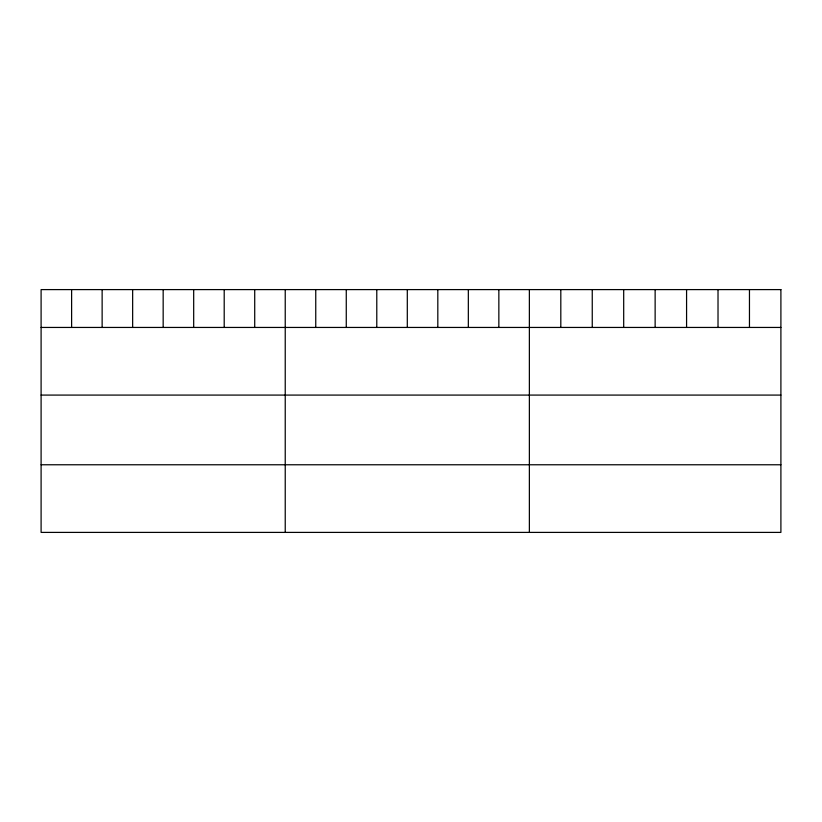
<?xml version="1.0" encoding="UTF-8"?>
<svg xmlns="http://www.w3.org/2000/svg" width="822" height="822" viewBox="0 0 822 822"><rect width="100%" height="100%" fill="white"/><g stroke="black" fill="none" stroke-linecap="round" stroke-linejoin="round"><path stroke-width="1.23" d="M41.1 327.444L780.9 327.444M41.1 395.084L780.9 395.084M41.1 464.769L780.9 464.769M749.459 289.601L749.459 327.444M718.017 289.601L718.017 327.444M686.576 289.601L686.576 327.444M655.134 289.601L655.134 327.444M623.692 289.601L623.692 327.444M592.251 289.601L592.251 327.444M560.809 289.601L560.809 327.444M529.368 289.601L529.368 532.399M498.851 289.601L498.851 327.444M468.335 289.601L468.335 327.444M437.818 289.601L437.818 327.444M407.301 289.601L407.301 327.444M376.784 289.601L376.784 327.444M346.268 289.601L346.268 327.444M315.751 289.601L315.751 327.444M285.234 289.601L285.234 532.399M254.717 289.601L254.717 327.444M224.201 289.601L224.201 327.444M193.684 289.601L193.684 327.444M163.167 289.601L163.167 327.444M132.65 289.601L132.65 327.444M102.134 289.601L102.134 327.444M71.617 289.601L71.617 327.444M780.9 289.601L41.1 289.601L41.1 532.399L780.9 532.399L780.9 289.601"/></g></svg>
